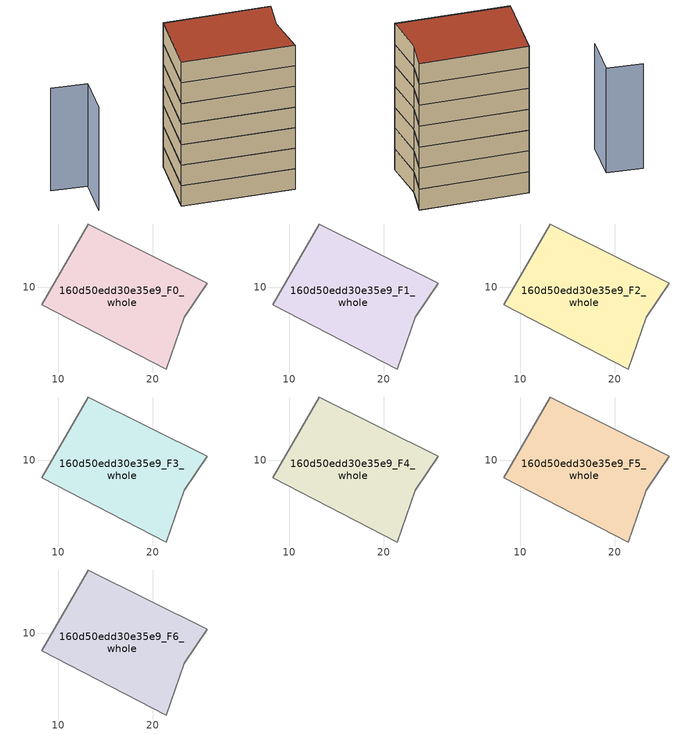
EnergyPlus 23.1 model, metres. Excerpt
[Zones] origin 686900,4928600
160d50edd30e35e9_F0_whole
 floor ground (EU_floor_Construction): 21.42,1.34 23.35,6.83 25.78,10.4 13.19,16.69 8.23,8.13 z0
 wall adiabatic (EU_wall_Construction): 13.19,16.69 25.78,10.4 23.35,6.83 21.42,1.34 8.23,8.13 13.19,16.69 z0:3
160d50edd30e35e9_F1_whole
 floor to 160d50edd30e35e9_F0_whole (EU_floor_Construction): 21.42,1.34 23.35,6.83 25.77,10.4 13.19,16.69 8.23,8.13 z3
 wall adiabatic (EU_wall_Construction): 13.19,16.69 25.78,10.4 23.35,6.83 21.42,1.34 8.23,8.13 13.19,16.69 z3:6
160d50edd30e35e9_F2_whole
 floor to 160d50edd30e35e9_F1_whole (EU_floor_Construction): 21.42,1.34 23.35,6.83 25.77,10.4 13.19,16.69 8.23,8.13 z6
 wall adiabatic (EU_wall_Construction): 13.19,16.69 25.78,10.4 23.35,6.83 21.42,1.34 8.23,8.13 13.19,16.69 z6:9
160d50edd30e35e9_F3_whole
 floor to 160d50edd30e35e9_F2_whole (EU_floor_Construction): 21.42,1.34 23.35,6.83 25.77,10.4 13.19,16.69 8.23,8.13 z9
 wall adiabatic (EU_wall_Construction): 13.19,16.69 25.78,10.4 23.35,6.83 21.42,1.34 8.23,8.13 13.19,16.69 z9:12
160d50edd30e35e9_F4_whole
 floor to 160d50edd30e35e9_F3_whole (EU_floor_Construction): 21.42,1.34 23.35,6.83 25.77,10.4 13.19,16.69 8.23,8.13 z12
 wall adiabatic (EU_wall_Construction): 13.19,16.69 25.78,10.4 23.35,6.83 21.42,1.34 8.23,8.13 13.19,16.69 z12:15
160d50edd30e35e9_F5_whole
 floor to 160d50edd30e35e9_F4_whole (EU_floor_Construction): 21.42,1.34 23.35,6.83 25.77,10.4 13.19,16.69 8.23,8.13 z15
 wall adiabatic (EU_wall_Construction): 13.19,16.69 25.78,10.4 23.35,6.83 21.42,1.34 8.23,8.13 13.19,16.69 z15:18
160d50edd30e35e9_F6_whole
 floor to 160d50edd30e35e9_F5_whole (EU_floor_Construction): 21.42,1.34 23.35,6.83 25.77,10.4 13.19,16.69 8.23,8.13 z18
 wall adiabatic (EU_wall_Construction): 13.19,16.69 25.78,10.4 23.35,6.83 21.42,1.34 8.23,8.13 13.19,16.69 z18:21
 roof outside (EU_roof_Construction): 25.78,10.4 23.35,6.83 21.42,1.34 8.23,8.13 13.19,16.69 z21
shading: -1.04,22.12 3.04,19.74 / 3.04,19.74 0.06,14.6 z0:15
[Building]
EU S2 Campaign: North Axis=0; Terrain=City; Solar Distribution=FullExterior
[Site:Location]
Bologna: Latitude=44.5; Longitude=11.25; Time Zone=1; Elevation=37
[SizingPeriod:WeatherFileDays]
AnnualSizingPeriod: Begin Month=1; Begin Day of Month=1; End Month=12; End Day of Month=31; Day of Week for Start Day=Monday; Use Weather File Daylight Saving Period=No; Use Weather File Rain and Snow Indicators=No
[MATERIAL]
EU_InternalMass_Material: Roughness=MediumRough; Thickness=0.1; Conductivity=1; Density=1800; Specific Heat=900; Thermal Absorptance=0.9; Solar Absorptance=0.7; Visible Absorptance=0.7
[MATERIAL:NOMASS] Roughness=MediumRough; Thermal Absorptance=0.9; Solar Absorptance=0.7; Visible Absorptance=0.7
Name | Thermal Resistance
EU_wall_NoMass | 0.779417
EU_roof_NoMass | 0.435466
EU_floor_NoMass | 0.588222
[CONSTRUCTION]
EU_wall_Construction: EU_wall_NoMass
EU_roof_Construction: EU_roof_NoMass
EU_floor_Construction: EU_floor_NoMass
EU_InternalMass_Construction: EU_InternalMass_Material
[ZONE] Type=1; Multiplier=1; Ceiling Height=autocalculate; Volume=422.342; Floor Area=autocalculate; Part of Total Floor Area=Yes
160d50edd30e35e9_F0_whole; 160d50edd30e35e9_F1_whole; 160d50edd30e35e9_F2_whole; 160d50edd30e35e9_F3_whole; 160d50edd30e35e9_F4_whole; 160d50edd30e35e9_F5_whole; 160d50edd30e35e9_F6_whole
[INTERNALMASS] Construction=EU_InternalMass_Construction; Surface Area=140.781
Name | Zone or ZoneList
160d50edd30e35e9_F0_whole_EU_InternalMass | 160d50edd30e35e9_F0_whole
160d50edd30e35e9_F1_whole_EU_InternalMass | 160d50edd30e35e9_F1_whole
160d50edd30e35e9_F2_whole_EU_InternalMass | 160d50edd30e35e9_F2_whole
160d50edd30e35e9_F3_whole_EU_InternalMass | 160d50edd30e35e9_F3_whole
160d50edd30e35e9_F4_whole_EU_InternalMass | 160d50edd30e35e9_F4_whole
160d50edd30e35e9_F5_whole_EU_InternalMass | 160d50edd30e35e9_F5_whole
160d50edd30e35e9_F6_whole_EU_InternalMass | 160d50edd30e35e9_F6_whole
[OTHEREQUIPMENT] Fuel Type=Electricity; Design Level Calculation Method=Watts/Area; Power per Zone Floor Area=1; Fraction Latent=0; Fraction Radiant=0; Fraction Lost=0; Carbon Dioxide Generation Rate=0; EndUse Subcategory=EU_Step8_InternalGains
Name | Zone or ZoneList or Space or SpaceList | Schedule
EU_Step8_InternalGain_160d50edd30e35e9_F0_whole_f000 | 160d50edd30e35e9_F0_whole | EU_Step8_GainSchedule_160d50edd30e35e9_F0_whole_f000
EU_Step8_InternalGain_160d50edd30e35e9_F1_whole_f000 | 160d50edd30e35e9_F1_whole | EU_Step8_GainSchedule_160d50edd30e35e9_F1_whole_f000
EU_Step8_InternalGain_160d50edd30e35e9_F2_whole_f000 | 160d50edd30e35e9_F2_whole | EU_Step8_GainSchedule_160d50edd30e35e9_F2_whole_f000
EU_Step8_InternalGain_160d50edd30e35e9_F3_whole_f000 | 160d50edd30e35e9_F3_whole | EU_Step8_GainSchedule_160d50edd30e35e9_F3_whole_f000
EU_Step8_InternalGain_160d50edd30e35e9_F4_whole_f000 | 160d50edd30e35e9_F4_whole | EU_Step8_GainSchedule_160d50edd30e35e9_F4_whole_f000
EU_Step8_InternalGain_160d50edd30e35e9_F5_whole_f000 | 160d50edd30e35e9_F5_whole | EU_Step8_GainSchedule_160d50edd30e35e9_F5_whole_f000
EU_Step8_InternalGain_160d50edd30e35e9_F6_whole_f000 | 160d50edd30e35e9_F6_whole | EU_Step8_GainSchedule_160d50edd30e35e9_F6_whole_f000
[ZONEVENTILATION:DESIGNFLOWRATE] Schedule=EU_AlwaysOn; Design Flow Rate Calculation Method=AirChanges/Hour; Air Changes per Hour=0.712058; Ventilation Type=Natural; Fan Pressure Rise=0; Fan Total Efficiency=1; Constant Term Coefficient=1; Temperature Term Coefficient=0; Velocity Term Coefficient=0; Velocity Squared Term Coefficient=0; Minimum Indoor Temperature=-100; Maximum Indoor Temperature=100; Delta Temperature=-100; Minimum Outdoor Temperature=-100; Maximum Outdoor Temperature=100; Maximum Wind Speed=40
Name | Zone or ZoneList or Space or SpaceList
EU_ConstantAir_160d50edd30e35e9_F0_whole | 160d50edd30e35e9_F0_whole
EU_ConstantAir_160d50edd30e35e9_F1_whole | 160d50edd30e35e9_F1_whole
EU_ConstantAir_160d50edd30e35e9_F2_whole | 160d50edd30e35e9_F2_whole
EU_ConstantAir_160d50edd30e35e9_F3_whole | 160d50edd30e35e9_F3_whole
EU_ConstantAir_160d50edd30e35e9_F4_whole | 160d50edd30e35e9_F4_whole
EU_ConstantAir_160d50edd30e35e9_F5_whole | 160d50edd30e35e9_F5_whole
EU_ConstantAir_160d50edd30e35e9_F6_whole | 160d50edd30e35e9_F6_whole
[HVACTEMPLATE:THERMOSTAT] Constant Heating Setpoint=20; Constant Cooling Setpoint=50
EU_HeatOnly_160d50edd30e35e9_F0_whole; EU_HeatOnly_160d50edd30e35e9_F1_whole; EU_HeatOnly_160d50edd30e35e9_F2_whole; EU_HeatOnly_160d50edd30e35e9_F3_whole; EU_HeatOnly_160d50edd30e35e9_F4_whole; EU_HeatOnly_160d50edd30e35e9_F5_whole; EU_HeatOnly_160d50edd30e35e9_F6_whole
[HVACTEMPLATE:ZONE:IDEALLOADSAIRSYSTEM] System Availability Schedule=EU_AlwaysOn; Maximum Heating Supply Air Temperature=50; Minimum Cooling Supply Air Temperature=13; Maximum Heating Supply Air Humidity Ratio=0.0156; Minimum Cooling Supply Air Humidity Ratio=0.0077; Heating Limit=NoLimit; Cooling Limit=NoLimit; Heating Availability Schedule=EU_AlwaysOn; Cooling Availability Schedule=EU_CoolingOff; Dehumidification Control Type=ConstantSensibleHeatRatio; Cooling Sensible Heat Ratio=0.7; Dehumidification Setpoint=60; Humidification Control Type=None; Humidification Setpoint=30; Outdoor Air Method=None; Outdoor Air Flow Rate per Person=0.00944; Outdoor Air Flow Rate per Zone Floor Area=0; Outdoor Air Flow Rate per Zone=0; Demand Controlled Ventilation Type=None; Outdoor Air Economizer Type=NoEconomizer; Heat Recovery Type=None; Sensible Heat Recovery Effectiveness=0.7; Latent Heat Recovery Effectiveness=0.65
Name | Template Thermostat
160d50edd30e35e9_F0_whole | EU_HeatOnly_160d50edd30e35e9_F0_whole
160d50edd30e35e9_F1_whole | EU_HeatOnly_160d50edd30e35e9_F1_whole
160d50edd30e35e9_F2_whole | EU_HeatOnly_160d50edd30e35e9_F2_whole
160d50edd30e35e9_F3_whole | EU_HeatOnly_160d50edd30e35e9_F3_whole
160d50edd30e35e9_F4_whole | EU_HeatOnly_160d50edd30e35e9_F4_whole
160d50edd30e35e9_F5_whole | EU_HeatOnly_160d50edd30e35e9_F5_whole
160d50edd30e35e9_F6_whole | EU_HeatOnly_160d50edd30e35e9_F6_whole
[SIZING:ZONE] Zone Cooling Design Supply Air Temperature Input Method=SupplyAirTemperature; Zone Cooling Design Supply Air Temperature=13; Zone Heating Design Supply Air Temperature Input Method=SupplyAirTemperature; Zone Heating Design Supply Air Temperature=50; Zone Cooling Design Supply Air Humidity Ratio=0.008; Zone Heating Design Supply Air Humidity Ratio=0.008; Cooling Design Air Flow Method=DesignDay; Cooling Design Air Flow Rate=0; Cooling Minimum Air Flow per Zone Floor Area=0.000762; Cooling Minimum Air Flow=0; Cooling Minimum Air Flow Fraction=0.2; Heating Design Air Flow Method=DesignDay; Heating Design Air Flow Rate=0; Heating Maximum Air Flow per Zone Floor Area=0.002032; Heating Maximum Air Flow=0.141576; Heating Maximum Air Flow Fraction=0.3; Account for Dedicated Outdoor Air System=No; Dedicated Outdoor Air System Control Strategy=NeutralSupplyAir; Dedicated Outdoor Air Low Setpoint Temperature for Design=autosize; Dedicated Outdoor Air High Setpoint Temperature for Design=autosize; Zone Load Sizing Method=Sensible Load Only No Latent Load; Zone Latent Cooling Design Supply Air Humidity Ratio Input Method=HumidityRatioDifference; Zone Cooling Design Supply Air Humidity Ratio Difference=0.005; Zone Latent Heating Design Supply Air Humidity Ratio Input Method=HumidityRatioDifference; Zone Humidification Design Supply Air Humidity Ratio Difference=0.005
160d50edd30e35e9_F0_whole; 160d50edd30e35e9_F1_whole; 160d50edd30e35e9_F2_whole; 160d50edd30e35e9_F3_whole; 160d50edd30e35e9_F4_whole; 160d50edd30e35e9_F5_whole; 160d50edd30e35e9_F6_whole
[SCHEDULE:CONSTANT]
Name | Hourly Value
EU_AlwaysOn | 1
EU_CoolingOff | 0
[SCHEDULE:FILE] Column Number=1; Rows to Skip at Top=0; Number of Hours of Data=8760; Column Separator=Comma; Interpolate to Timestep=No; Minutes per Item=60; Adjust Schedule for Daylight Savings=Yes
Name | File
EU_Step8_GainSchedule_160d50edd30e35e9_F0_whole_f000 | ../../schedules/160d50edd30e35e9/160d50edd30e35e9_F0_whole_f000_gain.csv
EU_Step8_GainSchedule_160d50edd30e35e9_F1_whole_f000 | ../../schedules/160d50edd30e35e9/160d50edd30e35e9_F1_whole_f000_gain.csv
EU_Step8_GainSchedule_160d50edd30e35e9_F2_whole_f000 | ../../schedules/160d50edd30e35e9/160d50edd30e35e9_F2_whole_f000_gain.csv
EU_Step8_GainSchedule_160d50edd30e35e9_F3_whole_f000 | ../../schedules/160d50edd30e35e9/160d50edd30e35e9_F3_whole_f000_gain.csv
EU_Step8_GainSchedule_160d50edd30e35e9_F4_whole_f000 | ../../schedules/160d50edd30e35e9/160d50edd30e35e9_F4_whole_f000_gain.csv
EU_Step8_GainSchedule_160d50edd30e35e9_F5_whole_f000 | ../../schedules/160d50edd30e35e9/160d50edd30e35e9_F5_whole_f000_gain.csv
EU_Step8_GainSchedule_160d50edd30e35e9_F6_whole_f000 | ../../schedules/160d50edd30e35e9/160d50edd30e35e9_F6_whole_f000_gain.csv
